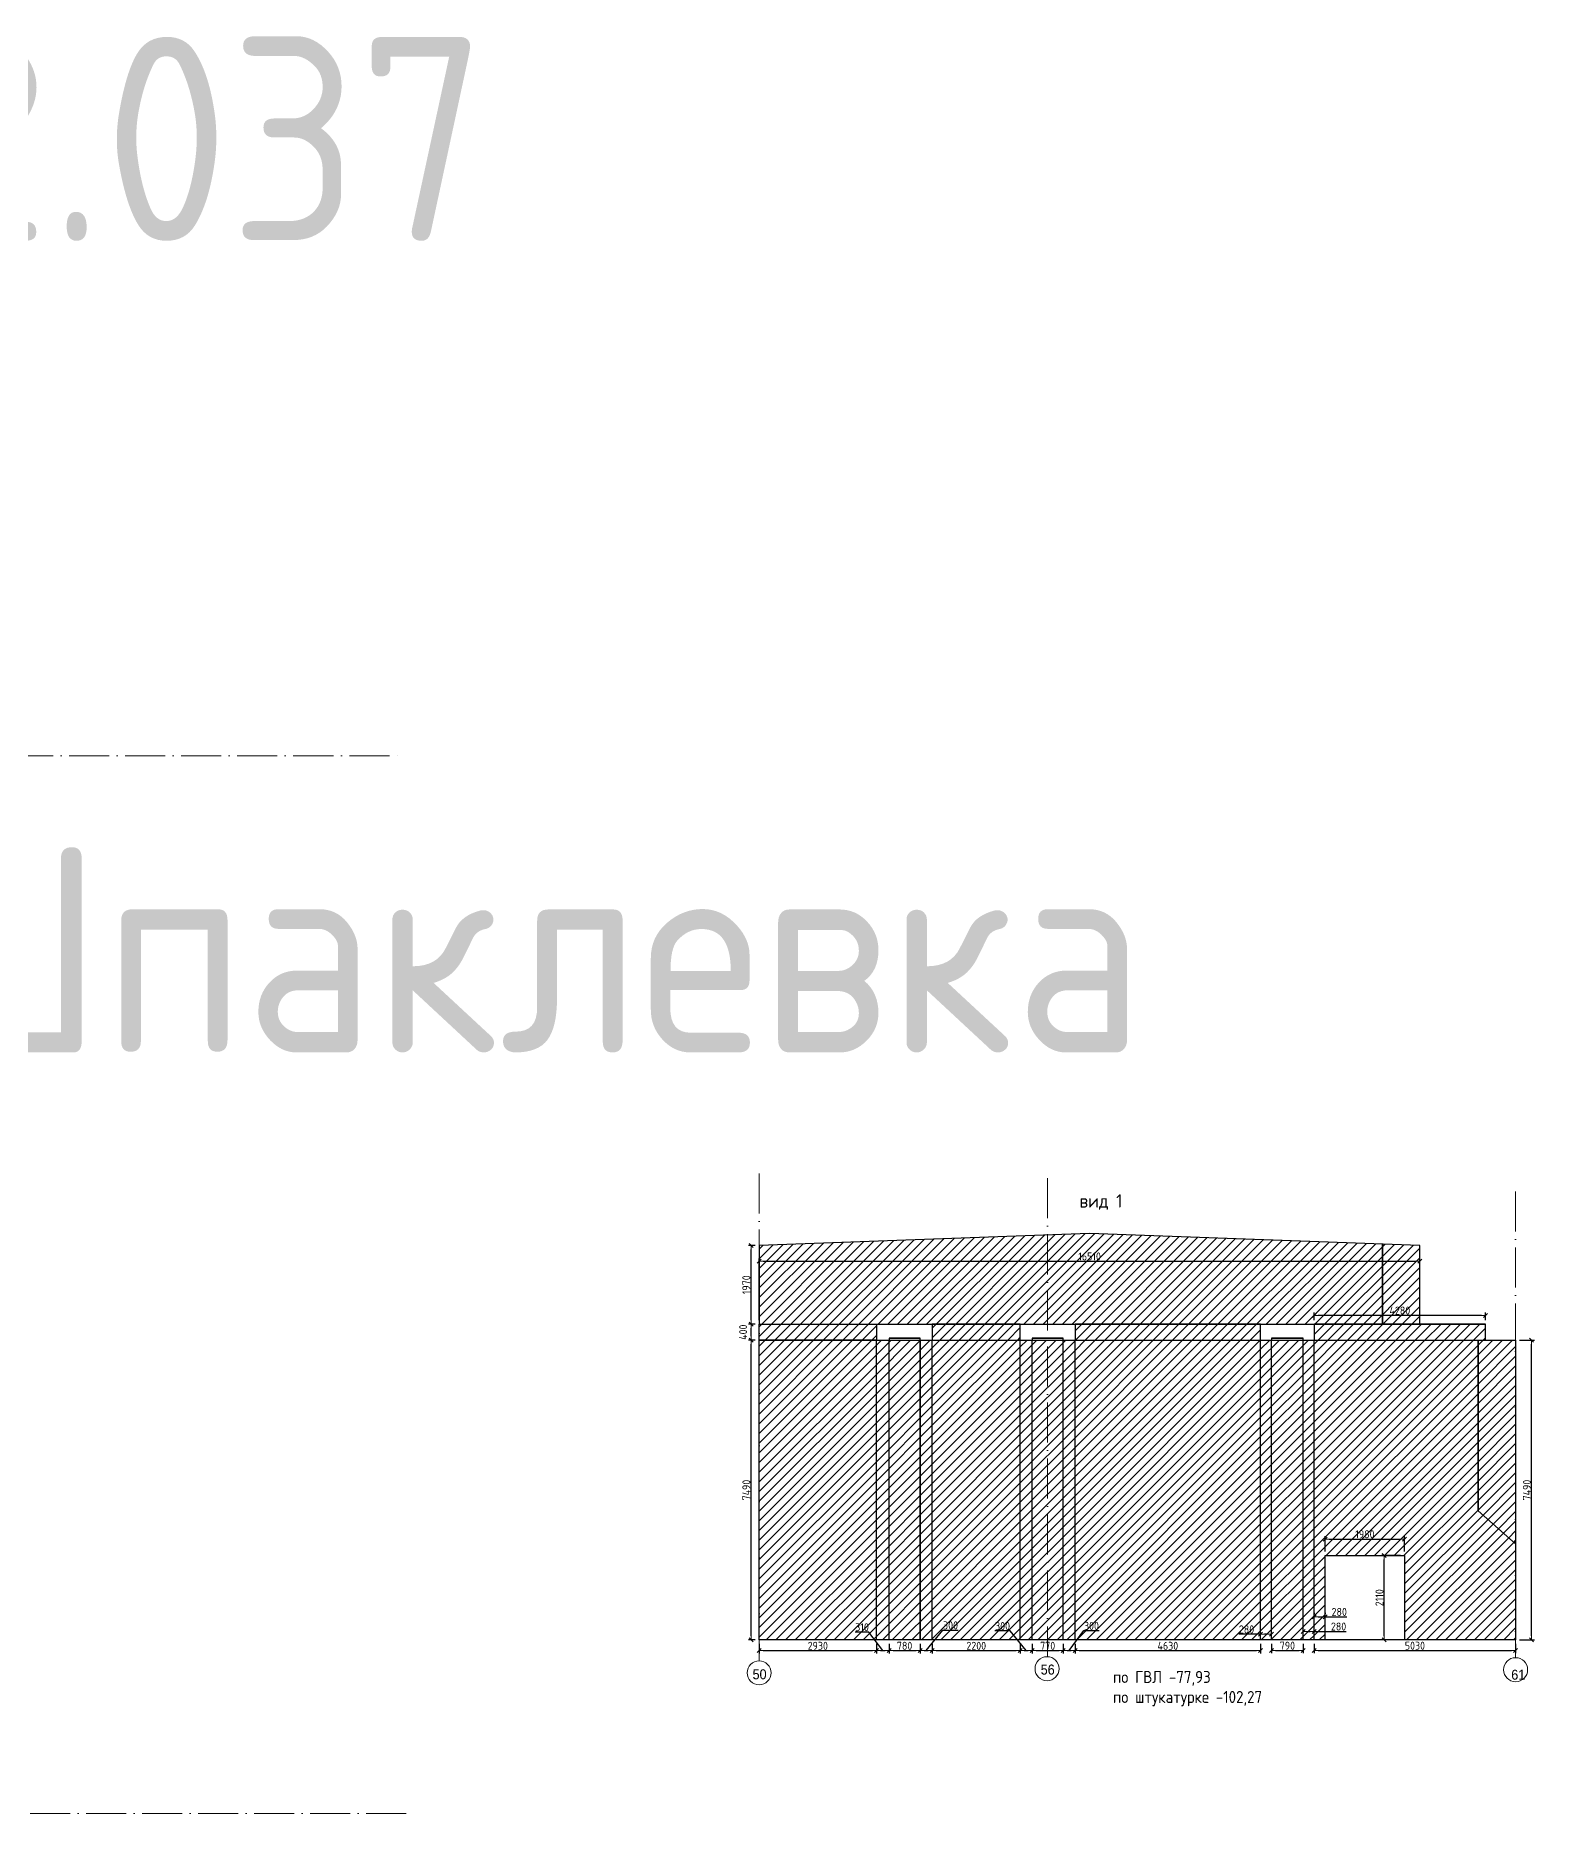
# Model space of a CAD drawing. Header units: millimetres. Extents: x 209 to 233005, y -171466 to 118936.
# Drawn here: x 48806 to 86254, y -5169 to 39258 of the extents above; entities that cross this region are included whole.
import ezdxf

# ---------------------------------------------------------------- set-up
doc = ezdxf.new("R2010")
doc.units = ezdxf.units.MM
doc.linetypes.add('50_200_ШТРИХ_1Т_ш5_п1_п1_', pattern=[1400, 1000, -200, 0, -200])
doc.layers.add('$AUDIT_BAD_LAYER1', color=7, linetype='Continuous')
doc.layers.add('ГВЛ', color=20, linetype='Continuous')
for name, color, linetype, lineweight, true_color in [('Оси-1', 7, 'Continuous', 20, 0xaaaaaa), ('Оси-2', 7, 'Continuous', 9, 0xaaaaaa), ('Оси-3', 7, '50_200_ШТРИХ_1Т_ш5_п1_п1_', 9, 0xaaaaaa)]:
    doc.layers.add(name, color=color, linetype=linetype, lineweight=lineweight, true_color=true_color)
for name, color, linetype, lineweight in [('Основные линии', 7, 'Continuous', 30), ('Пластиковые уголки', 1, 'Continuous', 30), ('Размеры', 7, 'Continuous', 15)]:
    doc.layers.add(name, color=color, linetype=linetype, lineweight=lineweight)
doc.styles.add('Arial', font='arial.ttf', dxfattribs={"width": 0.9, "height": 500})
doc.styles.add('СПДС', font='isocpeur.ttf', dxfattribs={"width": 0.9})
doc.dimstyles.new('Размера А3', dxfattribs={"dimtxt": 200, "dimasz": 100, "dimexe": 70, "dimexo": 100, "dimgap": 20, "dimtad": 1, "dimdec": 0, "dimrnd": 10, "dimzin": 0, "dimdsep": 46, "dimtxsty": 'СПДС', "dimblk": 'ARROWHEAD_6', "dimcen": 1, "dimclrd": 256, "dimclre": 256, "dimclrt": 256, "dimazin": 0, "dimtfac": 1, "dimtdec": 0, "dimtmove": 2, "dimatfit": 3, "dimfxl": 1, "dimtolj": 1, "dimtzin": 0, "dimarcsym": 0})

# ---------------------------------------------------------------- blocks, each defined once
blk = doc.blocks.new('ARROWHEAD_6')
at = {"color": 0, "linetype": 'Continuous'}
for p, q in [((0, 0), (-1, 0)), ((-0.5, -0.5), (0.5, 0.5))]:
    blk.add_line(p, q, dxfattribs=at)
blk = doc.blocks.new('*D13')
at = {"layer": 'Defpoints', "color": 0, "lineweight": 30, "transparency": 16777216}
for p in [(66684, 6657), (66884, 6657), (66884, -833)]:
    blk.add_point(p, dxfattribs=at)
at = {"layer": 'Размеры', "lineweight": -2, "transparency": 16777216}
for p, q in [((66784, 6657), (66614, 6657)), ((66684, -733), (66684, 6557)), ((66784, -833), (66614, -833))]:
    blk.add_line(p, q, dxfattribs=at)
at = {"layer": 'Размеры', "lineweight": -2, "transparency": 16777216, "xscale": 100, "yscale": 100, "zscale": 100}
for p, rotation in [((66684, 6657), 90), ((66684, -833), 270)]:
    blk.add_blockref('ARROWHEAD_6', p, dxfattribs=dict(at, rotation=rotation))
at = {"layer": 'Размеры', "lineweight": 15, "transparency": 16777216, "insert": (66564, 2912), "char_height": 200, "attachment_point": 5, "rotation": 90, "style": 'СПДС'}
blk.add_mtext('\\A1;7490', dxfattribs=at)
blk = doc.blocks.new('*D14')
at = {"layer": 'Defpoints', "color": 0, "lineweight": 30, "transparency": 16777216}
for p in [(66684, 7057), (66884, 7057), (66884, 6657)]:
    blk.add_point(p, dxfattribs=at)
at = {"layer": 'Размеры', "lineweight": -2, "transparency": 16777216}
for p, q in [((66784, 7057), (66614, 7057)), ((66684, 6757), (66684, 6957)), ((66784, 6657), (66614, 6657))]:
    blk.add_line(p, q, dxfattribs=at)
at = {"layer": 'Размеры', "lineweight": -2, "transparency": 16777216, "xscale": 100, "yscale": 100, "zscale": 100}
for p, rotation in [((66684, 7057), 90), ((66684, 6657), 270)]:
    blk.add_blockref('ARROWHEAD_6', p, dxfattribs=dict(at, rotation=rotation))
at = {"layer": 'Размеры', "lineweight": 15, "transparency": 16777216, "insert": (66484, 6857), "char_height": 200, "attachment_point": 5, "rotation": 90, "style": 'СПДС'}
blk.add_mtext('\\A1;400', dxfattribs=at)
blk = doc.blocks.new('*D15')
at = {"layer": 'Defpoints', "color": 0, "lineweight": 30, "transparency": 16777216}
for p in [(66684, 9027), (66884, 9027), (66884, 7057)]:
    blk.add_point(p, dxfattribs=at)
at = {"layer": 'Размеры', "lineweight": -2, "transparency": 16777216}
for p, q in [((66784, 9027), (66614, 9027)), ((66684, 7157), (66684, 8927)), ((66784, 7057), (66614, 7057))]:
    blk.add_line(p, q, dxfattribs=at)
at = {"layer": 'Размеры', "lineweight": -2, "transparency": 16777216, "xscale": 100, "yscale": 100, "zscale": 100}
for p, rotation in [((66684, 9027), 90), ((66684, 7057), 270)]:
    blk.add_blockref('ARROWHEAD_6', p, dxfattribs=dict(at, rotation=rotation))
at = {"layer": 'Размеры', "lineweight": 15, "transparency": 16777216, "insert": (66564, 8042), "char_height": 200, "attachment_point": 5, "rotation": 90, "style": 'СПДС'}
blk.add_mtext('\\A1;1970', dxfattribs=at)
blk = doc.blocks.new('*D16')
at = {"layer": 'Defpoints', "color": 0, "lineweight": 30, "transparency": 16777216}
for p in [(66884, -833), (69814, -833), (69814, -1100)]:
    blk.add_point(p, dxfattribs=at)
at = {"layer": 'Размеры', "lineweight": -2, "transparency": 16777216}
for p, q in [((66884, -933), (66884, -1170)), ((66984, -1100), (69714, -1100)), ((69814, -933), (69814, -1170))]:
    blk.add_line(p, q, dxfattribs=at)
at = {"layer": 'Размеры', "lineweight": -2, "transparency": 16777216, "xscale": 100, "yscale": 100, "zscale": 100, "rotation": 180}
blk.add_blockref('ARROWHEAD_6', (66884, -1100), dxfattribs=at)
at = {"layer": 'Размеры', "lineweight": -2, "transparency": 16777216, "xscale": 100, "yscale": 100, "zscale": 100}
blk.add_blockref('ARROWHEAD_6', (69814, -1100), dxfattribs=at)
at = {"layer": 'Размеры', "lineweight": 15, "transparency": 16777216, "insert": (68349, -980), "char_height": 200, "attachment_point": 5, "style": 'СПДС'}
blk.add_mtext('\\A1;2930', dxfattribs=at)
blk = doc.blocks.new('*D17')
at = {"layer": 'Defpoints', "color": 0, "lineweight": 30, "transparency": 16777216}
for p in [(69814, -833), (70128, -833), (70128, -1100)]:
    blk.add_point(p, dxfattribs=at)
at = {"layer": 'Размеры', "lineweight": -2, "transparency": 16777216}
for p, q in [((69627, -635), (69281, -635)), ((69971, -1100), (69627, -635)), ((69814, -933), (69814, -1170)), ((69914, -1100), (70028, -1100)), ((70128, -933), (70128, -1170))]:
    blk.add_line(p, q, dxfattribs=at)
at = {"layer": 'Размеры', "lineweight": -2, "transparency": 16777216, "xscale": 100, "yscale": 100, "zscale": 100, "rotation": 180}
blk.add_blockref('ARROWHEAD_6', (69814, -1100), dxfattribs=at)
at = {"layer": 'Размеры', "lineweight": -2, "transparency": 16777216, "xscale": 100, "yscale": 100, "zscale": 100}
blk.add_blockref('ARROWHEAD_6', (70128, -1100), dxfattribs=at)
at = {"layer": 'Размеры', "lineweight": 15, "transparency": 16777216, "insert": (69454, -515), "char_height": 200, "attachment_point": 5, "style": 'СПДС'}
blk.add_mtext('\\A1;310', dxfattribs=at)
blk = doc.blocks.new('*D18')
at = {"layer": 'Defpoints', "color": 0, "lineweight": 30, "transparency": 16777216}
for p in [(70128, -833), (70908, -833), (70908, -1100)]:
    blk.add_point(p, dxfattribs=at)
at = {"layer": 'Размеры', "lineweight": -2, "transparency": 16777216}
for p, q in [((70128, -933), (70128, -1170)), ((70228, -1100), (70808, -1100)), ((70908, -933), (70908, -1170))]:
    blk.add_line(p, q, dxfattribs=at)
at = {"layer": 'Размеры', "lineweight": -2, "transparency": 16777216, "xscale": 100, "yscale": 100, "zscale": 100, "rotation": 180}
blk.add_blockref('ARROWHEAD_6', (70128, -1100), dxfattribs=at)
at = {"layer": 'Размеры', "lineweight": -2, "transparency": 16777216, "xscale": 100, "yscale": 100, "zscale": 100}
blk.add_blockref('ARROWHEAD_6', (70908, -1100), dxfattribs=at)
at = {"layer": 'Размеры', "lineweight": 15, "transparency": 16777216, "insert": (70518, -980), "char_height": 200, "attachment_point": 5, "style": 'СПДС'}
blk.add_mtext('\\A1;780', dxfattribs=at)
blk = doc.blocks.new('*D19')
at = {"layer": 'Defpoints', "color": 0, "lineweight": 30, "transparency": 16777216}
for p in [(70908, -833), (71208, -833), (71208, -1100)]:
    blk.add_point(p, dxfattribs=at)
at = {"layer": 'Размеры', "lineweight": -2, "transparency": 16777216}
for p, q in [((71058, -1100), (71475, -589)), ((71475, -589), (71857, -589)), ((70908, -933), (70908, -1170)), ((71008, -1100), (71108, -1100)), ((71208, -933), (71208, -1170))]:
    blk.add_line(p, q, dxfattribs=at)
at = {"layer": 'Размеры', "lineweight": -2, "transparency": 16777216, "xscale": 100, "yscale": 100, "zscale": 100, "rotation": 180}
blk.add_blockref('ARROWHEAD_6', (70908, -1100), dxfattribs=at)
at = {"layer": 'Размеры', "lineweight": -2, "transparency": 16777216, "xscale": 100, "yscale": 100, "zscale": 100}
blk.add_blockref('ARROWHEAD_6', (71208, -1100), dxfattribs=at)
at = {"layer": 'Размеры', "lineweight": 15, "transparency": 16777216, "insert": (71666, -469), "char_height": 200, "attachment_point": 5, "style": 'СПДС'}
blk.add_mtext('\\A1;300', dxfattribs=at)
blk = doc.blocks.new('*D20')
at = {"layer": 'Defpoints', "color": 0, "lineweight": 30, "transparency": 16777216}
for p in [(71208, -833), (73408, -833), (73408, -1100)]:
    blk.add_point(p, dxfattribs=at)
at = {"layer": 'Размеры', "lineweight": -2, "transparency": 16777216}
for p, q in [((71208, -933), (71208, -1170)), ((71308, -1100), (73308, -1100)), ((73408, -933), (73408, -1170))]:
    blk.add_line(p, q, dxfattribs=at)
at = {"layer": 'Размеры', "lineweight": -2, "transparency": 16777216, "xscale": 100, "yscale": 100, "zscale": 100, "rotation": 180}
blk.add_blockref('ARROWHEAD_6', (71208, -1100), dxfattribs=at)
at = {"layer": 'Размеры', "lineweight": -2, "transparency": 16777216, "xscale": 100, "yscale": 100, "zscale": 100}
blk.add_blockref('ARROWHEAD_6', (73408, -1100), dxfattribs=at)
at = {"layer": 'Размеры', "lineweight": 15, "transparency": 16777216, "insert": (72308, -980), "char_height": 200, "attachment_point": 5, "style": 'СПДС'}
blk.add_mtext('\\A1;2200', dxfattribs=at)
blk = doc.blocks.new('*D21')
at = {"layer": 'Defpoints', "color": 0, "lineweight": 30, "transparency": 16777216}
for p in [(73408, -833), (73708, -833), (73708, -1100)]:
    blk.add_point(p, dxfattribs=at)
at = {"layer": 'Размеры', "lineweight": -2, "transparency": 16777216}
for p, q in [((73157, -607), (72775, -607)), ((73558, -1100), (73157, -607)), ((73408, -933), (73408, -1170)), ((73508, -1100), (73608, -1100)), ((73708, -933), (73708, -1170))]:
    blk.add_line(p, q, dxfattribs=at)
at = {"layer": 'Размеры', "lineweight": -2, "transparency": 16777216, "xscale": 100, "yscale": 100, "zscale": 100, "rotation": 180}
blk.add_blockref('ARROWHEAD_6', (73408, -1100), dxfattribs=at)
at = {"layer": 'Размеры', "lineweight": -2, "transparency": 16777216, "xscale": 100, "yscale": 100, "zscale": 100}
blk.add_blockref('ARROWHEAD_6', (73708, -1100), dxfattribs=at)
at = {"layer": 'Размеры', "lineweight": 15, "transparency": 16777216, "insert": (72966, -487), "char_height": 200, "attachment_point": 5, "style": 'СПДС'}
blk.add_mtext('\\A1;300', dxfattribs=at)
blk = doc.blocks.new('*D22')
at = {"layer": 'Defpoints', "color": 0, "lineweight": 30, "transparency": 16777216}
for p in [(73708, -833), (74478, -833), (74478, -1100)]:
    blk.add_point(p, dxfattribs=at)
at = {"layer": 'Размеры', "lineweight": -2, "transparency": 16777216}
for p, q in [((73708, -933), (73708, -1170)), ((73808, -1100), (74378, -1100)), ((74478, -933), (74478, -1170))]:
    blk.add_line(p, q, dxfattribs=at)
at = {"layer": 'Размеры', "lineweight": -2, "transparency": 16777216, "xscale": 100, "yscale": 100, "zscale": 100, "rotation": 180}
blk.add_blockref('ARROWHEAD_6', (73708, -1100), dxfattribs=at)
at = {"layer": 'Размеры', "lineweight": -2, "transparency": 16777216, "xscale": 100, "yscale": 100, "zscale": 100}
blk.add_blockref('ARROWHEAD_6', (74478, -1100), dxfattribs=at)
at = {"layer": 'Размеры', "lineweight": 15, "transparency": 16777216, "insert": (74093, -980), "char_height": 200, "attachment_point": 5, "style": 'СПДС'}
blk.add_mtext('\\A1;770', dxfattribs=at)
blk = doc.blocks.new('*D23')
at = {"layer": 'Defpoints', "color": 0, "lineweight": 30, "transparency": 16777216}
for p in [(74478, -833), (74778, -833), (74778, -1100)]:
    blk.add_point(p, dxfattribs=at)
at = {"layer": 'Размеры', "lineweight": -2, "transparency": 16777216}
for p, q in [((74628, -1100), (74995, -601)), ((74995, -601), (75377, -601)), ((74478, -933), (74478, -1170)), ((74578, -1100), (74678, -1100)), ((74778, -933), (74778, -1170))]:
    blk.add_line(p, q, dxfattribs=at)
at = {"layer": 'Размеры', "lineweight": -2, "transparency": 16777216, "xscale": 100, "yscale": 100, "zscale": 100, "rotation": 180}
blk.add_blockref('ARROWHEAD_6', (74478, -1100), dxfattribs=at)
at = {"layer": 'Размеры', "lineweight": -2, "transparency": 16777216, "xscale": 100, "yscale": 100, "zscale": 100}
blk.add_blockref('ARROWHEAD_6', (74778, -1100), dxfattribs=at)
at = {"layer": 'Размеры', "lineweight": 15, "transparency": 16777216, "insert": (75186, -481), "char_height": 200, "attachment_point": 5, "style": 'СПДС'}
blk.add_mtext('\\A1;300', dxfattribs=at)
blk = doc.blocks.new('*D24')
at = {"layer": 'Defpoints', "color": 0, "lineweight": 30, "transparency": 16777216}
for p in [(74778, -833), (79412, -833), (79412, -1100)]:
    blk.add_point(p, dxfattribs=at)
at = {"layer": 'Размеры', "lineweight": -2, "transparency": 16777216}
for p, q in [((74778, -933), (74778, -1170)), ((74878, -1100), (79312, -1100)), ((79412, -933), (79412, -1170))]:
    blk.add_line(p, q, dxfattribs=at)
at = {"layer": 'Размеры', "lineweight": -2, "transparency": 16777216, "xscale": 100, "yscale": 100, "zscale": 100, "rotation": 180}
blk.add_blockref('ARROWHEAD_6', (74778, -1100), dxfattribs=at)
at = {"layer": 'Размеры', "lineweight": -2, "transparency": 16777216, "xscale": 100, "yscale": 100, "zscale": 100}
blk.add_blockref('ARROWHEAD_6', (79412, -1100), dxfattribs=at)
at = {"layer": 'Размеры', "lineweight": 15, "transparency": 16777216, "insert": (77095, -980), "char_height": 200, "attachment_point": 5, "style": 'СПДС'}
blk.add_mtext('\\A1;4630', dxfattribs=at)
blk = doc.blocks.new('*D25')
at = {"layer": 'Defpoints', "color": 0, "lineweight": 30, "transparency": 16777216}
for p in [(79412, -833), (79688, -689), (79688, -833)]:
    blk.add_point(p, dxfattribs=at)
at = {"layer": 'Размеры', "lineweight": -2, "transparency": 16777216}
for p, q in [((79412, -689), (78870, -689)), ((79412, -733), (79412, -619)), ((79588, -689), (79512, -689)), ((79688, -733), (79688, -619))]:
    blk.add_line(p, q, dxfattribs=at)
at = {"layer": 'Размеры', "lineweight": -2, "transparency": 16777216, "xscale": 100, "yscale": 100, "zscale": 100, "rotation": 180}
blk.add_blockref('ARROWHEAD_6', (79412, -689), dxfattribs=at)
at = {"layer": 'Размеры', "lineweight": -2, "transparency": 16777216, "xscale": 100, "yscale": 100, "zscale": 100}
blk.add_blockref('ARROWHEAD_6', (79688, -689), dxfattribs=at)
at = {"layer": 'Размеры', "lineweight": 15, "transparency": 16777216, "insert": (79061, -569), "char_height": 200, "attachment_point": 5, "style": 'СПДС'}
blk.add_mtext('\\A1;280', dxfattribs=at)
blk = doc.blocks.new('*D26')
at = {"layer": 'Defpoints', "color": 0, "lineweight": 30, "transparency": 16777216}
for p in [(79688, -833), (80474, -833), (80474, -1097)]:
    blk.add_point(p, dxfattribs=at)
at = {"layer": 'Размеры', "lineweight": -2, "transparency": 16777216}
for p, q in [((79688, -933), (79688, -1167)), ((79788, -1097), (80374, -1097)), ((80474, -933), (80474, -1167))]:
    blk.add_line(p, q, dxfattribs=at)
at = {"layer": 'Размеры', "lineweight": -2, "transparency": 16777216, "xscale": 100, "yscale": 100, "zscale": 100, "rotation": 180}
blk.add_blockref('ARROWHEAD_6', (79688, -1097), dxfattribs=at)
at = {"layer": 'Размеры', "lineweight": -2, "transparency": 16777216, "xscale": 100, "yscale": 100, "zscale": 100}
blk.add_blockref('ARROWHEAD_6', (80474, -1097), dxfattribs=at)
at = {"layer": 'Размеры', "lineweight": 15, "transparency": 16777216, "insert": (80081, -977), "char_height": 200, "attachment_point": 5, "style": 'СПДС'}
blk.add_mtext('\\A1;790', dxfattribs=at)
blk = doc.blocks.new('*D27')
at = {"layer": 'Defpoints', "color": 0, "lineweight": 30, "transparency": 16777216}
for p in [(80474, -833), (80750, -619), (80750, -833)]:
    blk.add_point(p, dxfattribs=at)
at = {"layer": 'Размеры', "lineweight": -2, "transparency": 16777216}
for p, q in [((80474, -733), (80474, -549)), ((80574, -619), (80650, -619)), ((80750, -733), (80750, -549)), ((80750, -619), (81551, -619))]:
    blk.add_line(p, q, dxfattribs=at)
at = {"layer": 'Размеры', "lineweight": -2, "transparency": 16777216, "xscale": 100, "yscale": 100, "zscale": 100, "rotation": 180}
blk.add_blockref('ARROWHEAD_6', (80474, -619), dxfattribs=at)
at = {"layer": 'Размеры', "lineweight": -2, "transparency": 16777216, "xscale": 100, "yscale": 100, "zscale": 100}
blk.add_blockref('ARROWHEAD_6', (80750, -619), dxfattribs=at)
at = {"layer": 'Размеры', "lineweight": 15, "transparency": 16777216, "insert": (81360, -499), "char_height": 200, "attachment_point": 5, "style": 'СПДС'}
blk.add_mtext('\\A1;280', dxfattribs=at)
blk = doc.blocks.new('*D28')
at = {"layer": 'Defpoints', "color": 0, "lineweight": 30, "transparency": 16777216}
for p in [(80750, -259), (81025, -253), (81025, -259)]:
    blk.add_point(p, dxfattribs=at)
at = {"layer": 'Размеры', "lineweight": -2, "transparency": 16777216}
for p, q in [((80750, -159), (80750, -183)), ((80850, -253), (80925, -253)), ((81025, -159), (81025, -183)), ((81025, -253), (81568, -253))]:
    blk.add_line(p, q, dxfattribs=at)
at = {"layer": 'Размеры', "lineweight": -2, "transparency": 16777216, "xscale": 100, "yscale": 100, "zscale": 100, "rotation": 180}
blk.add_blockref('ARROWHEAD_6', (80750, -253), dxfattribs=at)
at = {"layer": 'Размеры', "lineweight": -2, "transparency": 16777216, "xscale": 100, "yscale": 100, "zscale": 100}
blk.add_blockref('ARROWHEAD_6', (81025, -253), dxfattribs=at)
at = {"layer": 'Размеры', "lineweight": 15, "transparency": 16777216, "insert": (81377, -133), "char_height": 200, "attachment_point": 5, "style": 'СПДС'}
blk.add_mtext('\\A1;280', dxfattribs=at)
blk = doc.blocks.new('*D29')
at = {"layer": 'Defpoints', "color": 0, "lineweight": 30, "transparency": 16777216}
for p in [(82502, 1277), (83010, 1277), (83010, -833)]:
    blk.add_point(p, dxfattribs=at)
at = {"layer": 'Размеры', "lineweight": -2, "transparency": 16777216}
for p, q in [((82910, 1277), (82432, 1277)), ((82502, -733), (82502, 1177)), ((82910, -833), (82432, -833))]:
    blk.add_line(p, q, dxfattribs=at)
at = {"layer": 'Размеры', "lineweight": -2, "transparency": 16777216, "xscale": 100, "yscale": 100, "zscale": 100}
for p, rotation in [((82502, 1277), 90), ((82502, -833), 270)]:
    blk.add_blockref('ARROWHEAD_6', p, dxfattribs=dict(at, rotation=rotation))
at = {"layer": 'Размеры', "lineweight": 15, "transparency": 16777216, "insert": (82382, 222), "char_height": 200, "attachment_point": 5, "rotation": 90, "style": 'СПДС'}
blk.add_mtext('\\A1;2110', dxfattribs=at)
blk = doc.blocks.new('*D30')
at = {"layer": 'Defpoints', "color": 0, "lineweight": 30, "transparency": 16777216}
for p in [(83010, 1687), (81025, 1277), (83010, 1277)]:
    blk.add_point(p, dxfattribs=at)
at = {"layer": 'Размеры', "lineweight": -2, "transparency": 16777216}
for p, q in [((81025, 1377), (81025, 1757)), ((81125, 1687), (82910, 1687)), ((83010, 1377), (83010, 1757))]:
    blk.add_line(p, q, dxfattribs=at)
at = {"layer": 'Размеры', "lineweight": -2, "transparency": 16777216, "xscale": 100, "yscale": 100, "zscale": 100, "rotation": 180}
blk.add_blockref('ARROWHEAD_6', (81025, 1687), dxfattribs=at)
at = {"layer": 'Размеры', "lineweight": -2, "transparency": 16777216, "xscale": 100, "yscale": 100, "zscale": 100}
blk.add_blockref('ARROWHEAD_6', (83010, 1687), dxfattribs=at)
at = {"layer": 'Размеры', "lineweight": 15, "transparency": 16777216, "insert": (82018, 1807), "char_height": 200, "attachment_point": 5, "style": 'СПДС'}
blk.add_mtext('\\A1;1980', dxfattribs=at)
blk = doc.blocks.new('*D31')
at = {"layer": 'Defpoints', "color": 0, "lineweight": 30, "transparency": 16777216}
for p in [(80750, 7276), (80750, 7057), (85034, 7057)]:
    blk.add_point(p, dxfattribs=at)
at = {"layer": 'Размеры', "lineweight": -2, "transparency": 16777216}
for p, q in [((80750, 7157), (80750, 7346)), ((84934, 7276), (80850, 7276)), ((85034, 7157), (85034, 7346))]:
    blk.add_line(p, q, dxfattribs=at)
at = {"layer": 'Размеры', "lineweight": -2, "transparency": 16777216, "xscale": 100, "yscale": 100, "zscale": 100, "rotation": 180}
blk.add_blockref('ARROWHEAD_6', (80750, 7276), dxfattribs=at)
at = {"layer": 'Размеры', "lineweight": -2, "transparency": 16777216, "xscale": 100, "yscale": 100, "zscale": 100}
blk.add_blockref('ARROWHEAD_6', (85034, 7276), dxfattribs=at)
at = {"layer": 'Размеры', "lineweight": 15, "transparency": 16777216, "insert": (82892, 7396), "char_height": 200, "attachment_point": 5, "style": 'СПДС'}
blk.add_mtext('\\A1;4280', dxfattribs=at)
blk = doc.blocks.new('*D32')
at = {"layer": 'Defpoints', "color": 0, "lineweight": 30, "transparency": 16777216}
for p in [(80750, -833), (85784, -833), (85784, -1097)]:
    blk.add_point(p, dxfattribs=at)
at = {"layer": 'Размеры', "lineweight": -2, "transparency": 16777216}
for p, q in [((80750, -933), (80750, -1167)), ((80850, -1097), (85684, -1097)), ((85784, -933), (85784, -1167))]:
    blk.add_line(p, q, dxfattribs=at)
at = {"layer": 'Размеры', "lineweight": -2, "transparency": 16777216, "xscale": 100, "yscale": 100, "zscale": 100, "rotation": 180}
blk.add_blockref('ARROWHEAD_6', (80750, -1097), dxfattribs=at)
at = {"layer": 'Размеры', "lineweight": -2, "transparency": 16777216, "xscale": 100, "yscale": 100, "zscale": 100}
blk.add_blockref('ARROWHEAD_6', (85784, -1097), dxfattribs=at)
at = {"layer": 'Размеры', "lineweight": 15, "transparency": 16777216, "insert": (83267, -977), "char_height": 200, "attachment_point": 5, "style": 'СПДС'}
blk.add_mtext('\\A1;5030', dxfattribs=at)
blk = doc.blocks.new('*D33')
at = {"layer": 'Defpoints', "color": 0, "lineweight": 30, "transparency": 16777216}
for p in [(85784, 6657), (86184, 6657), (85784, -833)]:
    blk.add_point(p, dxfattribs=at)
at = {"layer": 'Размеры', "lineweight": -2, "transparency": 16777216}
for p, q in [((85884, 6657), (86254, 6657)), ((86184, -733), (86184, 6557)), ((85884, -833), (86254, -833))]:
    blk.add_line(p, q, dxfattribs=at)
at = {"layer": 'Размеры', "lineweight": -2, "transparency": 16777216, "xscale": 100, "yscale": 100, "zscale": 100}
for p, rotation in [((86184, 6657), 90), ((86184, -833), 270)]:
    blk.add_blockref('ARROWHEAD_6', p, dxfattribs=dict(at, rotation=rotation))
at = {"layer": 'Размеры', "lineweight": 15, "transparency": 16777216, "insert": (86064, 2912), "char_height": 200, "attachment_point": 5, "rotation": 90, "style": 'СПДС'}
blk.add_mtext('\\A1;7490', dxfattribs=at)
blk = doc.blocks.new('*D34')
at = {"layer": 'Defpoints', "color": 0, "lineweight": 30, "transparency": 16777216}
for p in [(83394, 8630), (66884, 7057), (83394, 7057)]:
    blk.add_point(p, dxfattribs=at)
at = {"layer": 'Размеры', "lineweight": -2, "transparency": 16777216}
for p, q in [((66884, 7157), (66884, 8700)), ((66984, 8630), (83294, 8630)), ((83394, 7157), (83394, 8700))]:
    blk.add_line(p, q, dxfattribs=at)
at = {"layer": 'Размеры', "lineweight": -2, "transparency": 16777216, "xscale": 100, "yscale": 100, "zscale": 100, "rotation": 180}
blk.add_blockref('ARROWHEAD_6', (66884, 8630), dxfattribs=at)
at = {"layer": 'Размеры', "lineweight": -2, "transparency": 16777216, "xscale": 100, "yscale": 100, "zscale": 100}
blk.add_blockref('ARROWHEAD_6', (83394, 8630), dxfattribs=at)
at = {"layer": 'Размеры', "lineweight": 15, "transparency": 16777216, "insert": (75139, 8750), "char_height": 200, "attachment_point": 5, "style": 'СПДС'}
blk.add_mtext('\\A1;16510', dxfattribs=at)
blk = doc.blocks.new('Ось сетки - Круг_Ø6_00__ISO-2_5_0_9K_-17386508-АИ_План этажа Радиаторы_2')
at = {"layer": 'Оси-1'}
blk.add_circle((0, 0), 3, dxfattribs=at)

msp = doc.modelspace()

# ---------------------------------------------------------------- hatches: boundary and pattern name
at = {"layer": '$AUDIT_BAD_LAYER1', "transparency": 33554559}
h = msp.add_hatch(dxfattribs=at)
h.set_pattern_fill('ANSI31', color=3, scale=54)
h.paths.add_polyline_path([(69814.1, 6657.2), (66884.1, 6657.2), (66884.1, -832.8), (69814.1, -832.8)])
h.paths.add_polyline_path([(71208.1, -832.8), (73408.1, -832.8), (73408.1, 6657.2), (71208.1, 6657.2)])
h.paths.add_polyline_path([(74778.1, -832.8), (79412.1, -832.8), (79412.1, 6657.2), (74778.1, 6657.2)])
h.paths.add_polyline_path([(80750.1, -832.8), (81025.1, -832.8), (81025.1, 1277.2), (83010.1, 1277.2), (83010.1, -832.8), (85784.1, -832.8), (85784.1, 1567), (84847.7, 2394.2), (84847.7, 6657.2), (80750.1, 6657.2)])
at = {"layer": 'ГВЛ', "lineweight": 30, "transparency": 33554559}
h = msp.add_hatch(dxfattribs=at)
h.set_pattern_fill('ANSI31', color=5, scale=54)
h.paths.add_polyline_path([(74085.7, 9288.9), (66884.1, 9027.2), (66884.1, 7057.2), (69814.1, 7057.2), (74085.7, 7057.2)])
h.paths.add_polyline_path([(82458.9, 9061.2), (75139.1, 9327.2), (74085.7, 9288.9), (74085.7, 7057.2), (82457.7, 7057.2)])
h.paths.add_polyline_path([(83394.1, 9027.2), (82458.9, 9061.2), (82457.7, 7057.2), (83394.1, 7057.2)])
h.paths.add_polyline_path([(85034.1, 7057.2), (80750.1, 7057.2), (80750.1, 6657.2), (85034.1, 6657.2)])
h.paths.add_polyline_path([(85784.1, 6657.2), (84847.7, 6657.2), (84847.7, 2394.2), (85784.1, 1567)])
h.paths.add_polyline_path([(79412.1, 7057.2), (74778.1, 7057.2), (74778.1, 6657.2), (79412.1, 6657.2)])
h.paths.add_polyline_path([(73408.1, 7057.2), (71208.1, 7057.2), (71208.1, 6657.2), (73408.1, 6657.2)])
h.paths.add_polyline_path([(69814.1, 7057.2), (66884.1, 7057.2), (66884.1, 6657.2), (69814.1, 6657.2)])
h.paths.add_polyline_path([(70128.1, 6657.2), (69814.1, 6657.2), (69814.1, -832.8), (70128.1, -832.8)])
h.paths.add_polyline_path([(70908.1, 6657.2), (70128.1, 6657.2), (70128.1, -832.8), (70908.1, -832.8)])
h.paths.add_polyline_path([(71208.1, 6657.2), (70908.1, 6657.2), (70908.1, -832.8), (71208.1, -832.8)])
h.paths.add_polyline_path([(73708.1, 6657.2), (73408.1, 6657.2), (73408.1, -832.8), (73708.1, -832.8)])
h.paths.add_polyline_path([(74478.1, 6657.2), (74085.7, 6657.2), (74085.7, -832.8), (74478.1, -832.8)])
h.paths.add_polyline_path([(74778.1, 6657.2), (74478.1, 6657.2), (74478.1, -832.8), (74778.1, -832.8)])
h.paths.add_polyline_path([(74085.7, 6657.2), (73708.1, 6657.2), (73708.1, -832.8), (74085.7, -832.8)])
h.paths.add_polyline_path([(79688.1, 6657.2), (79412.1, 6657.2), (79412.1, -832.8), (79688.1, -832.8)])
h.paths.add_polyline_path([(80474.1, 6657.2), (79688.1, 6657.2), (79688.1, -832.8), (80474.1, -832.8)])
h.paths.add_polyline_path([(80750.1, 6657.2), (80474.1, 6657.2), (80474.1, -832.8), (80750.1, -832.8)])

# ---------------------------------------------------------------- linework, layer by layer
at = {"layer": 'Оси-3'}
for p, q in [((20242.8, 21263.3), (58011, 21263.3)), ((66881.5, 10820.5), (66881.5, -1355.4)), ((74085.7, 10702.6), (74085.7, -1252.3)), ((85784.1, 10376.7), (85784.6, -1276.8)), ((58068.2, -5168.9), (20300.1, -5168.9))]:
    msp.add_line(p, q, dxfattribs=at)
at = {"layer": 'Основные линии'}
for points in [[(66884.1, 7057.2), (83394.1, 7057.2), (83394.1, 9027.2), (75139.1, 9327.2), (66884.1, 9027.2)], [(66884.1, 7057.2), (69814.1, 7057.2), (69814.1, 6657.2), (66884.1, 6657.2)], [(70128.1, 6657.2), (70908.1, 6657.2), (70908.1, 6707.2), (70128.1, 6707.2)], [(71208.1, 6657.2), (73408.1, 6657.2), (73408.1, 7057.2), (71208.1, 7057.2)], [(73708.1, 6657.2), (74478.1, 6657.2), (74478.1, 6707.2), (73708.1, 6707.2)], [(74778.1, 6657.2), (79412.1, 6657.2), (79412.1, 7057.2), (74778.1, 7057.2)], [(79688.1, 6657.2), (80474.1, 6657.2), (80474.1, 6707.2), (79688.1, 6707.2)], [(80750.1, 6657.2), (85034.1, 6657.2), (85034.1, 7057.2), (80750.1, 7057.2)], [(85784.1, -832.8), (66884.1, -832.8), (66884.1, 6657.2), (85784.1, 6657.2)]]:
    msp.add_lwpolyline(points, close=True, dxfattribs=at)
for points in [[(82457.7, 7057.2), (82458.9, 9061.2)], [(82457.7, 7057.2), (83394.1, 7057.2)], [(69814.1, -832.8), (69814.1, 6657.2)], [(70128.1, -832.8), (70128.1, 6657.2)], [(70908.1, -832.8), (70908.1, 6657.2)], [(71208.1, -832.8), (71208.1, 6657.2)], [(73408.1, -832.8), (73408.1, 6657.2)], [(73708.1, -832.8), (73708.1, 6657.2)], [(74478.1, -832.8), (74478.1, 6657.2)], [(74778.1, -832.8), (74778.1, 6657.2)], [(79412.1, -832.8), (79412.1, 6657.2)], [(79688.1, -832.8), (79688.1, 6657.2)], [(80474.1, -832.8), (80474.1, 6657.2)], [(80750.1, -832.8), (80750.1, 6657.2)], [(85784.1, 1567), (84847.7, 2394.2), (84847.7, 6657.2)], [(84847.7, 6657.2), (85784.1, 6657.2)], [(81025.1, -832.8), (81025.1, 1277.2), (83010.1, 1277.2), (83010.1, -832.8)]]:
    msp.add_lwpolyline(points, dxfattribs=at)
at = {"layer": 'Пластиковые уголки'}
for points in [[(82458.9, 9061.2), (82457.7, 7057.2)], [(66884.1, 7057.2), (69814.1, 7057.2)], [(70128.1, 6707.2), (70908.1, 6707.2)], [(71208.1, 7057.2), (73408.1, 7057.2)], [(73708.1, 6707.2), (74478.1, 6707.2)], [(74778.1, 7057.2), (79412.1, 7057.2)], [(79688.1, 6707.2), (80474.1, 6707.2)], [(80750.1, 7057.2), (85034.1, 7057.2)], [(70128.1, -832.8), (70128.1, 6657.2)], [(70908.1, 6657.2), (70908.1, -832.8)], [(73708.1, -832.8), (73708.1, 6657.2)], [(74478.1, -832.8), (74478.1, 6657.2)], [(79688.1, -832.8), (79688.1, 6657.2)], [(80474.1, -832.8), (80474.1, 6657.2)], [(84847.7, 6657.2), (84847.7, 2394.2), (85784.1, 1567)]]:
    msp.add_lwpolyline(points, dxfattribs=at)

# ---------------------------------------------------------------- block references
at = {"layer": 'Оси-1', "xscale": 100, "yscale": 100, "zscale": 100, "rotation": 180}
for p in [(74076.2, -1552.1), (85784.1, -1576.8), (66883.6, -1655.4)]:
    msp.add_blockref('Ось сетки - Круг_Ø6_00__ISO-2_5_0_9K_-17386508-АИ_План этажа Радиаторы_2', p, dxfattribs=at)

# ---------------------------------------------------------------- texts
at = {"layer": 'Оси-2', "char_height": 250, "width": 702, "attachment_point": 5, "line_spacing_factor": 0.936439, "style": 'Arial'}
for s, insert in [('\\pxqc,t4.572,9.144,13.716,18.288,22.86,27.432,32.004,36.576,41.148,45.72,50.292,54.864,59.436,64.008,68.58,73.152,77.724,82.296,86.868,91.44,96.012,100.584,105.156,109.728,114.3,118.872,123.444,128.016,132.588,137.16,141.732,146.304;{50}', (66894.1, -1692.9)), ('\\pxqc,t4.572,9.144,13.716,18.288,22.86,27.432,32.004,36.576,41.148,45.72,50.292,54.864,59.436,64.008,68.58,73.152,77.724,82.296,86.868,91.44,96.012,100.584,105.156,109.728,114.3,118.872,123.444,128.016,132.588,137.16,141.732,146.304;{56}', (74093.2, -1575.6)), ('\\pxqc,t4.572,9.144,13.716,18.288,22.86,27.432,32.004,36.576,41.148,45.72,50.292,54.864,59.436,64.008,68.58,73.152,77.724,82.296,86.868,91.44,96.012,100.584,105.156,109.728,114.3,118.872,123.444,128.016,132.588,137.16,141.732,146.304;{61}', (85849.3, -1703.9))]:
    msp.add_mtext(s, dxfattribs=dict(at, insert=insert))
at = {"layer": 'Основные линии', "attachment_point": 1, "style": 'СПДС'}
for s, width, gutter_width, insert, char_height in [('Пом. 2.037', 35969.672, 25472.6, (30720.4, 39224.4), 5094.53), ('Шпаклевка', 35969.672, 25472.6, (45196.3, 18942.5), 5094.53), ('вид 1', 1871.078, 1678.4, (74889.2, 10305.4), 335.67)]:
    msp.add_mtext_dynamic_manual_height_columns(s, width=width, gutter_width=gutter_width, heights=[0], dxfattribs=dict(at, insert=insert, char_height=char_height))
at = {"layer": 'Основные линии', "color": 0, "insert": (75723.7, -1608.6), "char_height": 300, "attachment_point": 1, "style": 'СПДС'}
msp.add_mtext_dynamic_manual_height_columns('по ГВЛ -77,93 ^Jпо штукатурке -102,27 ', width=5225.369, gutter_width=12.5, heights=[0], dxfattribs=at)

# ---------------------------------------------------------------- dimensions: what is measured, and where the dimension line sits
at = {"layer": 'Размеры', "lineweight": 15}
for base, p1, p2, picture, middle in [((66684.2, 9027.2), (66884.1, 7057.2), (66884.1, 9027.2), '*D15', (66564.2, 8042.2)), ((66684.2, 7057.2), (66884.1, 6657.2), (66884.1, 7057.2), '*D14', (66484.2, 6857.2)), ((66684.2, 6657.2), (66884.1, -832.8), (66884.1, 6657.2), '*D13', (66564.2, 2912.2)), ((86183.6, 6657.2), (85784.1, -832.8), (85784.1, 6657.2), '*D33', (86063.6, 2912.2)), ((82502, 1277.2), (83010.1, -832.8), (83010.1, 1277.2), '*D29', (82382, 222.2))]:
    dim = msp.add_linear_dim(base=base, p1=p1, p2=p2, angle=90, dimstyle='Размера А3', dxfattribs=at)
    dim.commit()
    dim.dimension.update_dxf_attribs({"geometry": picture, "text_midpoint": middle})
for base, p1, p2, picture, middle in [((83394.1, 8630.4), (66884.1, 7057.2), (83394.1, 7057.2), '*D34', (75139.1, 8750.4)), ((80750.1, 7275.8), (85034.1, 7057.2), (80750.1, 7057.2), '*D31', (82892.1, 7395.8)), ((83010.1, 1686.8), (81025.1, 1277.2), (83010.1, 1277.2), '*D30', (82017.6, 1806.8)), ((69814.1, -1099.6), (66884.1, -832.8), (69814.1, -832.8), '*D16', (68349.1, -979.6)), ((70908.1, -1099.6), (70128.1, -832.8), (70908.1, -832.8), '*D18', (70518.1, -979.6)), ((73408.1, -1099.6), (71208.1, -832.8), (73408.1, -832.8), '*D20', (72308.1, -979.6)), ((74478.1, -1099.6), (73708.1, -832.8), (74478.1, -832.8), '*D22', (74093.1, -979.6)), ((79412.1, -1099.6), (74778.1, -832.8), (79412.1, -832.8), '*D24', (77095.1, -979.6)), ((80474.1, -1097.4), (79688.1, -832.8), (80474.1, -832.8), '*D26', (80081.1, -977.4)), ((85784.1, -1097.4), (80750.1, -832.8), (85784.1, -832.8), '*D32', (83267.1, -977.4))]:
    dim = msp.add_linear_dim(base=base, p1=p1, p2=p2, dimstyle='Размера А3', dxfattribs=at)
    dim.commit()
    dim.dimension.update_dxf_attribs({"geometry": picture, "text_midpoint": middle})
for base, p1, p2, override, picture, middle in [((70128.1, -1099.6), (69814.1, -832.8), (70128.1, -832.8), {"dimtmove": 1}, '*D17', (69606.6, -635.2)), ((71208.1, -1099.6), (70908.1, -832.8), (71208.1, -832.8), {"dimtmove": 1}, '*D19', (71495.4, -588.8)), ((73708.1, -1099.6), (73408.1, -832.8), (73708.1, -832.8), {"dimtmove": 1}, '*D21', (73137.4, -606.7)), ((74778.1, -1099.6), (74478.1, -832.8), (74778.1, -832.8), {"dimtmove": 1}, '*D23', (75015, -601)), ((79688.1, -688.5), (79412.1, -832.8), (79688.1, -832.8), {"dimtmove": 0}, '*D25', (79060.7, -688.5)), ((80750.1, -619.3), (80474.1, -832.8), (80750.1, -832.8), {"dimtmove": 0}, '*D27', (81359.8, -619.3)), ((81025.1, -252.8), (80750.1, -258.8), (81025.1, -258.8), {"dimtmove": 0}, '*D28', (81376.5, -252.8))]:
    dim = msp.add_linear_dim(base=base, p1=p1, p2=p2, dimstyle='Размера А3', override=override, dxfattribs=at)
    dim.commit()
    dim.dimension.update_dxf_attribs({"geometry": picture, "text_midpoint": middle, "dimtype": 160})

doc.saveas('drawing.dxf')
